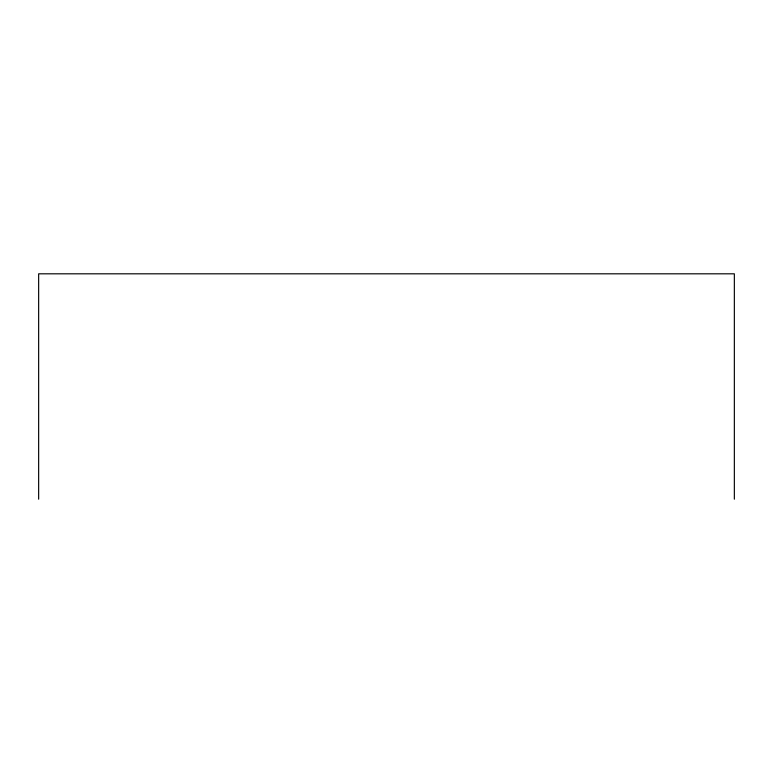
<?xml version="1.0" encoding="UTF-8"?>
<svg xmlns="http://www.w3.org/2000/svg" width="773" height="773" viewBox="0 0 773 773"><rect width="100%" height="100%" fill="white"/><g stroke="black" fill="none" stroke-linecap="round" stroke-linejoin="round"><path stroke-width="1.16" d="M734.35 499.184L734.35 273.816L38.65 273.816L38.65 499.184"/></g></svg>
